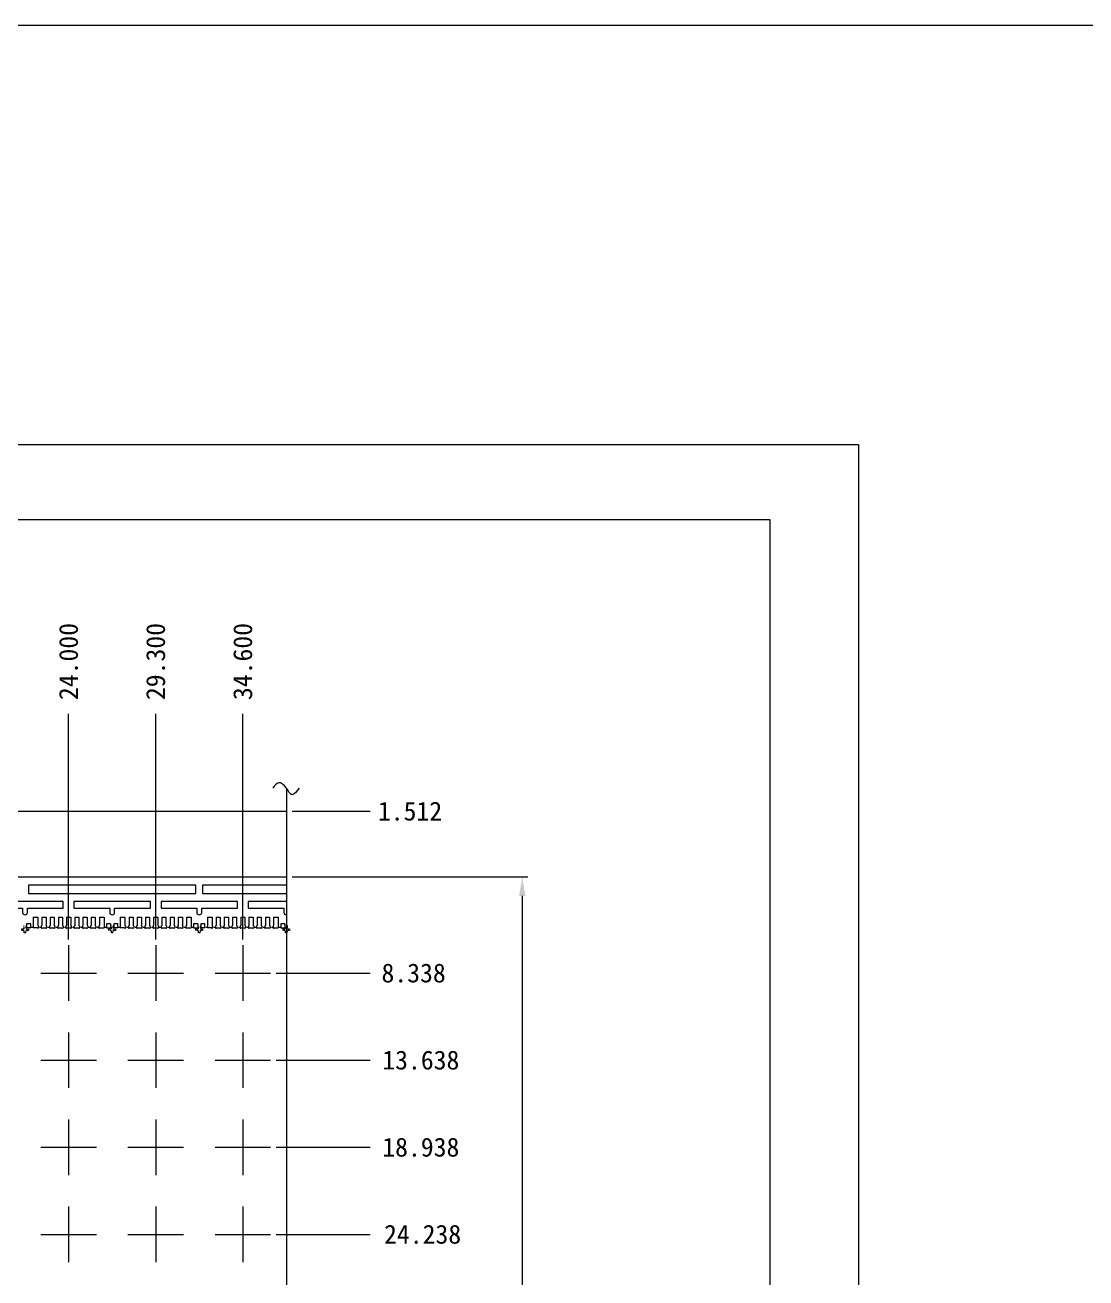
# Model space of a CAD drawing. Extents: x -6879 to 1236, y -1283 to -95.
# Drawn here: x -6734.7 to -6670.2, y -1095 to -1018.7 of the extents above; entities that cross this region are included whole.
import ezdxf

# ---------------------------------------------------------------- set-up
doc = ezdxf.new("R2010")
doc.units = 0
doc.header["$LTSCALE"] = 5
doc.header["$MEASUREMENT"] = 0
for name, pattern in [('0', [0]), ('CENTER', [2, 1.25, -0.25, 0.25, -0.25]), ('HIDDEN', [0.375, 0.25, -0.125])]:
    doc.linetypes.add(name, pattern=pattern)
for name, color, linetype in [('1', 7, 'CONTINUOUS'), ('1D', 4, 'CONTINUOUS'), ('\\M+5B1EA\\M+5D7A2', 4, '0'), ('\\M+5CDBC\\M+5B2E31\\M+5CAB5\\M+5CCE5', 7, 'CONTINUOUS')]:
    doc.layers.add(name, color=color, linetype=linetype)
doc.layers.add('center', color=1, linetype='CONTINUOUS', lineweight=18)
doc.styles.add('\\M+5CBCE\\M+5CCE5', font='SimSun.ttf')

msp = doc.modelspace()

# ---------------------------------------------------------------- linework, layer by layer
at = {"layer": '1', "lineweight": 5}
for p, q in [((-6734.6239, -1073.4185, -0.0291), (-6734.6239, -1073.6685, -0.0291)), ((-6734.2239, -1073.0135, -0.0291), (-6734.2239, -1073.6685, -0.0291)), ((-6729.9139, -1073.0135, -0.0291), (-6729.9139, -1073.6685, -0.0291)), ((-6729.5139, -1073.4185, -0.0291), (-6729.5139, -1073.6685, -0.0291)), ((-6729.3239, -1073.4185, -0.0291), (-6729.3239, -1073.6685, -0.0291)), ((-6728.9239, -1073.0135, -0.0291), (-6728.9239, -1073.6685, -0.0291)), ((-6724.6139, -1073.0135, -0.0291), (-6724.6139, -1073.6685, -0.0291)), ((-6724.2139, -1073.4185, -0.0291), (-6724.2139, -1073.6685, -0.0291)), ((-6724.0239, -1073.4185, -0.0291), (-6724.0239, -1073.6685, -0.0291)), ((-6723.6239, -1073.0135, -0.0291), (-6723.6239, -1073.6685, -0.0291)), ((-6719.3139, -1073.0135, -0.0291), (-6719.3139, -1073.6685, -0.0291)), ((-6718.9139, -1073.4185, -0.0291), (-6718.9139, -1073.6685, -0.0291)), ((-6734.3739, -1073.6685, -0.0291), (-6734.6239, -1073.6685, -0.0291)), ((-6733.9589, -1073.6685, -0.0291), (-6734.2239, -1073.6685, -0.0291)), ((-6733.9089, -1073.5635, -0.0291), (-6733.9439, -1073.5135, -0.0291)), ((-6733.9089, -1073.5635, -0.0291), (-6733.9089, -1073.6685, -0.0291)), ((-6733.7289, -1073.5635, -0.0291), (-6733.6939, -1073.5135, -0.0291)), ((-6733.7289, -1073.5635, -0.0291), (-6733.7289, -1073.6685, -0.0291)), ((-6733.6789, -1073.6685, -0.0291), (-6733.4589, -1073.6685, -0.0291)), ((-6733.4089, -1073.5635, -0.0291), (-6733.4439, -1073.5135, -0.0291)), ((-6733.4089, -1073.5635, -0.0291), (-6733.4089, -1073.6685, -0.0291)), ((-6733.2289, -1073.5635, -0.0291), (-6733.1939, -1073.5135, -0.0291)), ((-6733.2289, -1073.5635, -0.0291), (-6733.2289, -1073.6685, -0.0291)), ((-6733.1789, -1073.6685, -0.0291), (-6732.9589, -1073.6685, -0.0291)), ((-6732.9089, -1073.5635, -0.0291), (-6732.9439, -1073.5135, -0.0291)), ((-6732.9089, -1073.5635, -0.0291), (-6732.9089, -1073.6685, -0.0291)), ((-6732.7289, -1073.5635, -0.0291), (-6732.6939, -1073.5135, -0.0291)), ((-6732.7289, -1073.5635, -0.0291), (-6732.7289, -1073.6685, -0.0291)), ((-6732.6789, -1073.6685, -0.0291), (-6732.4589, -1073.6685, -0.0291)), ((-6732.4089, -1073.5635, -0.0291), (-6732.4439, -1073.5135, -0.0291)), ((-6732.4089, -1073.5635, -0.0291), (-6732.4089, -1073.6685, -0.0291)), ((-6732.2289, -1073.5635, -0.0291), (-6732.1939, -1073.5135, -0.0291)), ((-6732.2289, -1073.5635, -0.0291), (-6732.2289, -1073.6685, -0.0291)), ((-6732.1789, -1073.6685, -0.0291), (-6731.9589, -1073.6685, -0.0291)), ((-6731.9089, -1073.5635, -0.0291), (-6731.9439, -1073.5135, -0.0291)), ((-6731.9089, -1073.5635, -0.0291), (-6731.9089, -1073.6685, -0.0291)), ((-6731.7289, -1073.5635, -0.0291), (-6731.6939, -1073.5135, -0.0291)), ((-6731.7289, -1073.5635, -0.0291), (-6731.7289, -1073.6685, -0.0291)), ((-6731.6789, -1073.6685, -0.0291), (-6731.4589, -1073.6685, -0.0291)), ((-6731.4089, -1073.5635, -0.0291), (-6731.4439, -1073.5135, -0.0291)), ((-6731.4089, -1073.5635, -0.0291), (-6731.4089, -1073.6685, -0.0291)), ((-6731.2289, -1073.5635, -0.0291), (-6731.1939, -1073.5135, -0.0291)), ((-6731.2289, -1073.5635, -0.0291), (-6731.2289, -1073.6685, -0.0291)), ((-6731.1789, -1073.6685, -0.0291), (-6730.9589, -1073.6685, -0.0291)), ((-6730.9089, -1073.5635, -0.0291), (-6730.9439, -1073.5135, -0.0291)), ((-6730.9089, -1073.5635, -0.0291), (-6730.9089, -1073.6685, -0.0291)), ((-6730.7289, -1073.5635, -0.0291), (-6730.6939, -1073.5135, -0.0291)), ((-6730.7289, -1073.5635, -0.0291), (-6730.7289, -1073.6685, -0.0291)), ((-6730.6789, -1073.6685, -0.0291), (-6730.4589, -1073.6685, -0.0291)), ((-6730.4089, -1073.5635, -0.0291), (-6730.4439, -1073.5135, -0.0291)), ((-6730.4089, -1073.5635, -0.0291), (-6730.4089, -1073.6685, -0.0291)), ((-6730.2289, -1073.5635, -0.0291), (-6730.1939, -1073.5135, -0.0291)), ((-6730.2289, -1073.5635, -0.0291), (-6730.2289, -1073.6685, -0.0291)), ((-6730.1789, -1073.6685, -0.0291), (-6729.9139, -1073.6685, -0.0291)), ((-6729.7639, -1073.6685, -0.0291), (-6729.5139, -1073.6685, -0.0291)), ((-6729.0739, -1073.6685, -0.0291), (-6729.3239, -1073.6685, -0.0291)), ((-6728.6589, -1073.6685, -0.0291), (-6728.9239, -1073.6685, -0.0291)), ((-6728.6089, -1073.5635, -0.0291), (-6728.6439, -1073.5135, -0.0291)), ((-6728.6089, -1073.5635, -0.0291), (-6728.6089, -1073.6685, -0.0291)), ((-6728.4289, -1073.5635, -0.0291), (-6728.3939, -1073.5135, -0.0291)), ((-6728.4289, -1073.5635, -0.0291), (-6728.4289, -1073.6685, -0.0291)), ((-6728.3789, -1073.6685, -0.0291), (-6728.1589, -1073.6685, -0.0291)), ((-6728.1089, -1073.5635, -0.0291), (-6728.1439, -1073.5135, -0.0291)), ((-6728.1089, -1073.5635, -0.0291), (-6728.1089, -1073.6685, -0.0291)), ((-6727.9289, -1073.5635, -0.0291), (-6727.8939, -1073.5135, -0.0291)), ((-6727.9289, -1073.5635, -0.0291), (-6727.9289, -1073.6685, -0.0291)), ((-6727.8789, -1073.6685, -0.0291), (-6727.6589, -1073.6685, -0.0291)), ((-6727.6089, -1073.5635, -0.0291), (-6727.6439, -1073.5135, -0.0291)), ((-6727.6089, -1073.5635, -0.0291), (-6727.6089, -1073.6685, -0.0291)), ((-6727.4289, -1073.5635, -0.0291), (-6727.3939, -1073.5135, -0.0291)), ((-6727.4289, -1073.5635, -0.0291), (-6727.4289, -1073.6685, -0.0291)), ((-6727.3789, -1073.6685, -0.0291), (-6727.1589, -1073.6685, -0.0291)), ((-6727.1089, -1073.5635, -0.0291), (-6727.1439, -1073.5135, -0.0291)), ((-6727.1089, -1073.5635, -0.0291), (-6727.1089, -1073.6685, -0.0291)), ((-6726.9289, -1073.5635, -0.0291), (-6726.8939, -1073.5135, -0.0291)), ((-6726.9289, -1073.5635, -0.0291), (-6726.9289, -1073.6685, -0.0291)), ((-6726.8789, -1073.6685, -0.0291), (-6726.6589, -1073.6685, -0.0291)), ((-6726.6089, -1073.5635, -0.0291), (-6726.6439, -1073.5135, -0.0291)), ((-6726.6089, -1073.5635, -0.0291), (-6726.6089, -1073.6685, -0.0291)), ((-6726.4289, -1073.5635, -0.0291), (-6726.3939, -1073.5135, -0.0291)), ((-6726.4289, -1073.5635, -0.0291), (-6726.4289, -1073.6685, -0.0291)), ((-6726.3789, -1073.6685, -0.0291), (-6726.1589, -1073.6685, -0.0291)), ((-6726.1089, -1073.5635, -0.0291), (-6726.1439, -1073.5135, -0.0291)), ((-6726.1089, -1073.5635, -0.0291), (-6726.1089, -1073.6685, -0.0291)), ((-6725.9289, -1073.5635, -0.0291), (-6725.8939, -1073.5135, -0.0291)), ((-6725.9289, -1073.5635, -0.0291), (-6725.9289, -1073.6685, -0.0291)), ((-6725.8789, -1073.6685, -0.0291), (-6725.6589, -1073.6685, -0.0291)), ((-6725.6089, -1073.5635, -0.0291), (-6725.6439, -1073.5135, -0.0291)), ((-6725.6089, -1073.5635, -0.0291), (-6725.6089, -1073.6685, -0.0291)), ((-6725.4289, -1073.5635, -0.0291), (-6725.3939, -1073.5135, -0.0291)), ((-6725.4289, -1073.5635, -0.0291), (-6725.4289, -1073.6685, -0.0291)), ((-6725.3789, -1073.6685, -0.0291), (-6725.1589, -1073.6685, -0.0291)), ((-6725.1089, -1073.5635, -0.0291), (-6725.1439, -1073.5135, -0.0291)), ((-6725.1089, -1073.5635, -0.0291), (-6725.1089, -1073.6685, -0.0291)), ((-6724.9289, -1073.5635, -0.0291), (-6724.8939, -1073.5135, -0.0291)), ((-6724.9289, -1073.5635, -0.0291), (-6724.9289, -1073.6685, -0.0291)), ((-6724.8789, -1073.6685, -0.0291), (-6724.6139, -1073.6685, -0.0291)), ((-6724.4639, -1073.6685, -0.0291), (-6724.2139, -1073.6685, -0.0291)), ((-6723.7739, -1073.6685, -0.0291), (-6724.0239, -1073.6685, -0.0291)), ((-6723.3589, -1073.6685, -0.0291), (-6723.6239, -1073.6685, -0.0291)), ((-6723.3089, -1073.5635, -0.0291), (-6723.3439, -1073.5135, -0.0291)), ((-6723.3089, -1073.5635, -0.0291), (-6723.3089, -1073.6685, -0.0291)), ((-6723.1289, -1073.5635, -0.0291), (-6723.0939, -1073.5135, -0.0291)), ((-6723.1289, -1073.5635, -0.0291), (-6723.1289, -1073.6685, -0.0291)), ((-6723.0789, -1073.6685, -0.0291), (-6722.8589, -1073.6685, -0.0291)), ((-6722.8089, -1073.5635, -0.0291), (-6722.8439, -1073.5135, -0.0291)), ((-6722.8089, -1073.5635, -0.0291), (-6722.8089, -1073.6685, -0.0291)), ((-6722.6289, -1073.5635, -0.0291), (-6722.5939, -1073.5135, -0.0291)), ((-6722.6289, -1073.5635, -0.0291), (-6722.6289, -1073.6685, -0.0291)), ((-6722.5789, -1073.6685, -0.0291), (-6722.3589, -1073.6685, -0.0291)), ((-6722.3089, -1073.5635, -0.0291), (-6722.3439, -1073.5135, -0.0291)), ((-6722.3089, -1073.5635, -0.0291), (-6722.3089, -1073.6685, -0.0291)), ((-6722.1289, -1073.5635, -0.0291), (-6722.0939, -1073.5135, -0.0291)), ((-6722.1289, -1073.5635, -0.0291), (-6722.1289, -1073.6685, -0.0291)), ((-6722.0789, -1073.6685, -0.0291), (-6721.8589, -1073.6685, -0.0291)), ((-6721.8089, -1073.5635, -0.0291), (-6721.8439, -1073.5135, -0.0291)), ((-6721.8089, -1073.5635, -0.0291), (-6721.8089, -1073.6685, -0.0291)), ((-6721.6289, -1073.5635, -0.0291), (-6721.5939, -1073.5135, -0.0291)), ((-6721.6289, -1073.5635, -0.0291), (-6721.6289, -1073.6685, -0.0291)), ((-6721.5789, -1073.6685, -0.0291), (-6721.3589, -1073.6685, -0.0291)), ((-6721.3089, -1073.5635, -0.0291), (-6721.3439, -1073.5135, -0.0291)), ((-6721.3089, -1073.5635, -0.0291), (-6721.3089, -1073.6685, -0.0291)), ((-6721.1289, -1073.5635, -0.0291), (-6721.0939, -1073.5135, -0.0291)), ((-6721.1289, -1073.5635, -0.0291), (-6721.1289, -1073.6685, -0.0291)), ((-6721.0789, -1073.6685, -0.0291), (-6720.8589, -1073.6685, -0.0291)), ((-6720.8089, -1073.5635, -0.0291), (-6720.8439, -1073.5135, -0.0291)), ((-6720.8089, -1073.5635, -0.0291), (-6720.8089, -1073.6685, -0.0291)), ((-6720.6289, -1073.5635, -0.0291), (-6720.5939, -1073.5135, -0.0291)), ((-6720.6289, -1073.5635, -0.0291), (-6720.6289, -1073.6685, -0.0291)), ((-6720.5789, -1073.6685, -0.0291), (-6720.3589, -1073.6685, -0.0291)), ((-6720.3089, -1073.5635, -0.0291), (-6720.3439, -1073.5135, -0.0291)), ((-6720.3089, -1073.5635, -0.0291), (-6720.3089, -1073.6685, -0.0291)), ((-6720.1289, -1073.5635, -0.0291), (-6720.0939, -1073.5135, -0.0291)), ((-6720.1289, -1073.5635, -0.0291), (-6720.1289, -1073.6685, -0.0291)), ((-6720.0789, -1073.6685, -0.0291), (-6719.8589, -1073.6685, -0.0291)), ((-6719.8089, -1073.5635, -0.0291), (-6719.8439, -1073.5135, -0.0291)), ((-6719.8089, -1073.5635, -0.0291), (-6719.8089, -1073.6685, -0.0291)), ((-6719.6289, -1073.5635, -0.0291), (-6719.5939, -1073.5135, -0.0291)), ((-6719.6289, -1073.5635, -0.0291), (-6719.6289, -1073.6685, -0.0291)), ((-6719.5789, -1073.6685, -0.0291), (-6719.3139, -1073.6685, -0.0291)), ((-6719.1639, -1073.6685, -0.0291), (-6718.9139, -1073.6685, -0.0291))]:
    msp.add_line(p, q, dxfattribs=at)
at = {"layer": '1', "color": 7, "lineweight": 5}
for p, q in [((-6734.2239, -1073.0135, -0.0291), (-6733.9439, -1073.0135, -0.0291)), ((-6733.9439, -1073.0135, -0.0291), (-6733.9439, -1073.5135, -0.0291)), ((-6733.6939, -1073.0135, -0.0291), (-6733.4439, -1073.0135, -0.0291)), ((-6733.6939, -1073.0135, -0.0291), (-6733.6939, -1073.5135, -0.0291)), ((-6733.4439, -1073.0135, -0.0291), (-6733.4439, -1073.5135, -0.0291)), ((-6733.1939, -1073.0135, -0.0291), (-6732.9439, -1073.0135, -0.0291)), ((-6733.1939, -1073.0135, -0.0291), (-6733.1939, -1073.5135, -0.0291)), ((-6732.9439, -1073.0135, -0.0291), (-6732.9439, -1073.5135, -0.0291)), ((-6732.6939, -1073.0135, -0.0291), (-6732.4439, -1073.0135, -0.0291)), ((-6732.6939, -1073.0135, -0.0291), (-6732.6939, -1073.5135, -0.0291)), ((-6732.4439, -1073.0135, -0.0291), (-6732.4439, -1073.5135, -0.0291)), ((-6732.1939, -1073.0135, -0.0291), (-6731.9439, -1073.0135, -0.0291)), ((-6732.1939, -1073.0135, -0.0291), (-6732.1939, -1073.5135, -0.0291)), ((-6731.9439, -1073.0135, -0.0291), (-6731.9439, -1073.5135, -0.0291)), ((-6731.6939, -1073.0135, -0.0291), (-6731.4439, -1073.0135, -0.0291)), ((-6731.6939, -1073.0135, -0.0291), (-6731.6939, -1073.5135, -0.0291)), ((-6731.4439, -1073.0135, -0.0291), (-6731.4439, -1073.5135, -0.0291)), ((-6731.1939, -1073.0135, -0.0291), (-6730.9439, -1073.0135, -0.0291)), ((-6731.1939, -1073.0135, -0.0291), (-6731.1939, -1073.5135, -0.0291)), ((-6730.9439, -1073.0135, -0.0291), (-6730.9439, -1073.5135, -0.0291)), ((-6730.6939, -1073.0135, -0.0291), (-6730.4439, -1073.0135, -0.0291)), ((-6730.6939, -1073.0135, -0.0291), (-6730.6939, -1073.5135, -0.0291)), ((-6730.4439, -1073.0135, -0.0291), (-6730.4439, -1073.5135, -0.0291)), ((-6730.1939, -1073.0135, -0.0291), (-6729.9139, -1073.0135, -0.0291)), ((-6730.1939, -1073.0135, -0.0291), (-6730.1939, -1073.5135, -0.0291)), ((-6728.9239, -1073.0135, -0.0291), (-6728.6439, -1073.0135, -0.0291)), ((-6728.6439, -1073.0135, -0.0291), (-6728.6439, -1073.5135, -0.0291)), ((-6728.3939, -1073.0135, -0.0291), (-6728.1439, -1073.0135, -0.0291)), ((-6728.3939, -1073.0135, -0.0291), (-6728.3939, -1073.5135, -0.0291)), ((-6728.1439, -1073.0135, -0.0291), (-6728.1439, -1073.5135, -0.0291)), ((-6727.8939, -1073.0135, -0.0291), (-6727.6439, -1073.0135, -0.0291)), ((-6727.8939, -1073.0135, -0.0291), (-6727.8939, -1073.5135, -0.0291)), ((-6727.6439, -1073.0135, -0.0291), (-6727.6439, -1073.5135, -0.0291)), ((-6727.3939, -1073.0135, -0.0291), (-6727.1439, -1073.0135, -0.0291)), ((-6727.3939, -1073.0135, -0.0291), (-6727.3939, -1073.5135, -0.0291)), ((-6727.1439, -1073.0135, -0.0291), (-6727.1439, -1073.5135, -0.0291)), ((-6726.8939, -1073.0135, -0.0291), (-6726.6439, -1073.0135, -0.0291)), ((-6726.8939, -1073.0135, -0.0291), (-6726.8939, -1073.5135, -0.0291)), ((-6726.6439, -1073.0135, -0.0291), (-6726.6439, -1073.5135, -0.0291)), ((-6726.3939, -1073.0135, -0.0291), (-6726.1439, -1073.0135, -0.0291)), ((-6726.3939, -1073.0135, -0.0291), (-6726.3939, -1073.5135, -0.0291)), ((-6726.1439, -1073.0135, -0.0291), (-6726.1439, -1073.5135, -0.0291)), ((-6725.8939, -1073.0135, -0.0291), (-6725.6439, -1073.0135, -0.0291)), ((-6725.8939, -1073.0135, -0.0291), (-6725.8939, -1073.5135, -0.0291)), ((-6725.6439, -1073.0135, -0.0291), (-6725.6439, -1073.5135, -0.0291)), ((-6725.3939, -1073.0135, -0.0291), (-6725.1439, -1073.0135, -0.0291)), ((-6725.3939, -1073.0135, -0.0291), (-6725.3939, -1073.5135, -0.0291)), ((-6725.1439, -1073.0135, -0.0291), (-6725.1439, -1073.5135, -0.0291)), ((-6724.8939, -1073.0135, -0.0291), (-6724.6139, -1073.0135, -0.0291)), ((-6724.8939, -1073.0135, -0.0291), (-6724.8939, -1073.5135, -0.0291)), ((-6723.6239, -1073.0135, -0.0291), (-6723.3439, -1073.0135, -0.0291)), ((-6723.3439, -1073.0135, -0.0291), (-6723.3439, -1073.5135, -0.0291)), ((-6723.0939, -1073.0135, -0.0291), (-6722.8439, -1073.0135, -0.0291)), ((-6723.0939, -1073.0135, -0.0291), (-6723.0939, -1073.5135, -0.0291)), ((-6722.8439, -1073.0135, -0.0291), (-6722.8439, -1073.5135, -0.0291)), ((-6722.5939, -1073.0135, -0.0291), (-6722.3439, -1073.0135, -0.0291)), ((-6722.5939, -1073.0135, -0.0291), (-6722.5939, -1073.5135, -0.0291)), ((-6722.3439, -1073.0135, -0.0291), (-6722.3439, -1073.5135, -0.0291)), ((-6722.0939, -1073.0135, -0.0291), (-6721.8439, -1073.0135, -0.0291)), ((-6722.0939, -1073.0135, -0.0291), (-6722.0939, -1073.5135, -0.0291)), ((-6721.8439, -1073.0135, -0.0291), (-6721.8439, -1073.5135, -0.0291)), ((-6721.5939, -1073.0135, -0.0291), (-6721.3439, -1073.0135, -0.0291)), ((-6721.5939, -1073.0135, -0.0291), (-6721.5939, -1073.5135, -0.0291)), ((-6721.3439, -1073.0135, -0.0291), (-6721.3439, -1073.5135, -0.0291)), ((-6721.0939, -1073.0135, -0.0291), (-6720.8439, -1073.0135, -0.0291)), ((-6721.0939, -1073.0135, -0.0291), (-6721.0939, -1073.5135, -0.0291)), ((-6720.8439, -1073.0135, -0.0291), (-6720.8439, -1073.5135, -0.0291)), ((-6720.5939, -1073.0135, -0.0291), (-6720.3439, -1073.0135, -0.0291)), ((-6720.5939, -1073.0135, -0.0291), (-6720.5939, -1073.5135, -0.0291)), ((-6720.3439, -1073.0135, -0.0291), (-6720.3439, -1073.5135, -0.0291)), ((-6720.0939, -1073.0135, -0.0291), (-6719.8439, -1073.0135, -0.0291)), ((-6720.0939, -1073.0135, -0.0291), (-6720.0939, -1073.5135, -0.0291)), ((-6719.8439, -1073.0135, -0.0291), (-6719.8439, -1073.5135, -0.0291)), ((-6719.5939, -1073.0135, -0.0291), (-6719.3139, -1073.0135, -0.0291)), ((-6719.5939, -1073.0135, -0.0291), (-6719.5939, -1073.5135, -0.0291))]:
    msp.add_line(p, q, dxfattribs=at)
at = {"layer": '1', "lineweight": 5, "elevation": -0.0291}
for points in [[(-6879.1624, -1018.7235), (-6442.9639, -1018.7235), (-6442.9639, -1283.464), (-6879.1624, -1283.464)], [(-6734.5189, -1071.5635), (-6724.3189, -1071.5635), (-6724.3189, -1071.0635), (-6734.5189, -1071.0635)]]:
    msp.add_lwpolyline(points, close=True, dxfattribs=at)
at = {"layer": '1', "color": 1, "lineweight": 5, "elevation": -0.0291}
msp.add_lwpolyline([(-6718.8189, -1144.5635), (-6794.3189, -1144.5635), (-6795.3189, -1143.5635), (-6795.3189, -1133.0635), (-6794.7189, -1133.0635, 0.4142136), (-6794.3189, -1132.6635), (-6794.3189, -1113.4635, 0.4142136), (-6794.7189, -1113.0635), (-6795.3189, -1113.0635), (-6795.3189, -1098.0635), (-6794.7189, -1098.0635, 0.4142136), (-6794.3189, -1097.6635), (-6794.3189, -1078.4635, 0.4142136), (-6794.7189, -1078.0635), (-6795.3189, -1078.0635), (-6795.3189, -1067.5635), (-6794.3189, -1066.5635), (-6718.8189, -1066.5635)], format="xyb", dxfattribs=at)
at = {"layer": '1', "lineweight": 5, "elevation": -0.0291}
for points in [[(-6718.8189, -1071.0635), (-6723.9189, -1071.0635), (-6723.9189, -1071.5635), (-6718.8189, -1071.5635)], [(-6734.3739, -1073.6685), (-6734.3739, -1073.4185), (-6734.6239, -1073.4185)], [(-6729.5139, -1073.4185), (-6729.7639, -1073.4185), (-6729.7639, -1073.6685)], [(-6729.0739, -1073.6685), (-6729.0739, -1073.4185), (-6729.3239, -1073.4185)], [(-6724.2139, -1073.4185), (-6724.4639, -1073.4185), (-6724.4639, -1073.6685)], [(-6723.7739, -1073.6685), (-6723.7739, -1073.4185), (-6724.0239, -1073.4185)], [(-6718.9139, -1073.4185), (-6719.1639, -1073.4185), (-6719.1639, -1073.6685)]]:
    msp.add_lwpolyline(points, dxfattribs=at)
for points in [[(-6734.8689, -1072.7185, 1), (-6734.5689, -1072.7185), (-6734.5689, -1072.4635), (-6732.3939, -1072.4635), (-6732.3939, -1072.0635), (-6737.0439, -1072.0635), (-6737.0439, -1072.4635), (-6734.8689, -1072.4635)], [(-6729.5689, -1072.7185, 1), (-6729.2689, -1072.7185), (-6729.2689, -1072.4635), (-6727.0939, -1072.4635), (-6727.0939, -1072.0635), (-6731.7439, -1072.0635), (-6731.7439, -1072.4635), (-6729.5689, -1072.4635)], [(-6724.2689, -1072.7185, 1), (-6723.9689, -1072.7185), (-6723.9689, -1072.4635), (-6721.7939, -1072.4635), (-6721.7939, -1072.0635), (-6726.4439, -1072.0635), (-6726.4439, -1072.4635), (-6724.2689, -1072.4635)]]:
    msp.add_lwpolyline(points, format="xyb", close=True, dxfattribs=at)
msp.add_lwpolyline([(-6718.8189, -1072.0635), (-6721.1439, -1072.0635), (-6721.1439, -1072.4635), (-6718.9689, -1072.4635), (-6718.9689, -1072.7185, 0.4142136), (-6718.8189, -1072.8685, 0.4142136)], format="xyb", dxfattribs=at)
at = {"layer": '1', "lineweight": 5}
for centre in [(-6733.9339, -1073.6685, -0.0291), (-6733.7039, -1073.6685, -0.0291), (-6733.4339, -1073.6685, -0.0291), (-6733.2039, -1073.6685, -0.0291), (-6732.9339, -1073.6685, -0.0291), (-6732.7039, -1073.6685, -0.0291), (-6732.4339, -1073.6685, -0.0291), (-6732.2039, -1073.6685, -0.0291), (-6731.9339, -1073.6685, -0.0291), (-6731.7039, -1073.6685, -0.0291), (-6731.4339, -1073.6685, -0.0291), (-6731.2039, -1073.6685, -0.0291), (-6730.9339, -1073.6685, -0.0291), (-6730.7039, -1073.6685, -0.0291), (-6730.4339, -1073.6685, -0.0291), (-6730.2039, -1073.6685, -0.0291), (-6728.6339, -1073.6685, -0.0291), (-6728.4039, -1073.6685, -0.0291), (-6728.1339, -1073.6685, -0.0291), (-6727.9039, -1073.6685, -0.0291), (-6727.6339, -1073.6685, -0.0291), (-6727.4039, -1073.6685, -0.0291), (-6727.1339, -1073.6685, -0.0291), (-6726.9039, -1073.6685, -0.0291), (-6726.6339, -1073.6685, -0.0291), (-6726.4039, -1073.6685, -0.0291), (-6726.1339, -1073.6685, -0.0291), (-6725.9039, -1073.6685, -0.0291), (-6725.6339, -1073.6685, -0.0291), (-6725.4039, -1073.6685, -0.0291), (-6725.1339, -1073.6685, -0.0291), (-6724.9039, -1073.6685, -0.0291), (-6723.3339, -1073.6685, -0.0291), (-6723.1039, -1073.6685, -0.0291), (-6722.8339, -1073.6685, -0.0291), (-6722.6039, -1073.6685, -0.0291), (-6722.3339, -1073.6685, -0.0291), (-6722.1039, -1073.6685, -0.0291), (-6721.8339, -1073.6685, -0.0291), (-6721.6039, -1073.6685, -0.0291), (-6721.3339, -1073.6685, -0.0291), (-6721.1039, -1073.6685, -0.0291), (-6720.8339, -1073.6685, -0.0291), (-6720.6039, -1073.6685, -0.0291), (-6720.3339, -1073.6685, -0.0291), (-6720.1039, -1073.6685, -0.0291), (-6719.8339, -1073.6685, -0.0291), (-6719.6039, -1073.6685, -0.0291)]:
    msp.add_arc(centre, 0.025, 180, 0, dxfattribs=at)
at = {"layer": '1D', "color": 6, "lineweight": 5}
msp.add_line((-6718.8189, -1065.1563, -0.0291), (-6718.8189, -1146.4043, -0.0291), dxfattribs=at)
at = {"layer": '1D', "linetype": 'HIDDEN', "lineweight": 5, "ltscale": 0.02}
for p, q in [((-6734.2239, -1073.6435, -0.0291), (-6734.3739, -1073.6435, -0.0291)), ((-6733.7289, -1073.6435, -0.0291), (-6733.9089, -1073.6435, -0.0291)), ((-6733.2289, -1073.6435, -0.0291), (-6733.4089, -1073.6435, -0.0291)), ((-6732.7289, -1073.6435, -0.0291), (-6732.9089, -1073.6435, -0.0291)), ((-6732.2289, -1073.6435, -0.0291), (-6732.4089, -1073.6435, -0.0291)), ((-6731.7289, -1073.6435, -0.0291), (-6731.9089, -1073.6435, -0.0291)), ((-6731.2289, -1073.6435, -0.0291), (-6731.4089, -1073.6435, -0.0291)), ((-6730.7289, -1073.6435, -0.0291), (-6730.9089, -1073.6435, -0.0291)), ((-6730.2289, -1073.6435, -0.0291), (-6730.4089, -1073.6435, -0.0291)), ((-6729.7639, -1073.6435, -0.0291), (-6729.9139, -1073.6435, -0.0291)), ((-6728.9239, -1073.6435, -0.0291), (-6729.0739, -1073.6435, -0.0291)), ((-6728.4289, -1073.6435, -0.0291), (-6728.6089, -1073.6435, -0.0291)), ((-6727.9289, -1073.6435, -0.0291), (-6728.1089, -1073.6435, -0.0291)), ((-6727.4289, -1073.6435, -0.0291), (-6727.6089, -1073.6435, -0.0291)), ((-6726.9289, -1073.6435, -0.0291), (-6727.1089, -1073.6435, -0.0291)), ((-6726.4289, -1073.6435, -0.0291), (-6726.6089, -1073.6435, -0.0291)), ((-6725.9289, -1073.6435, -0.0291), (-6726.1089, -1073.6435, -0.0291)), ((-6725.4289, -1073.6435, -0.0291), (-6725.6089, -1073.6435, -0.0291)), ((-6724.9289, -1073.6435, -0.0291), (-6725.1089, -1073.6435, -0.0291)), ((-6724.4639, -1073.6435, -0.0291), (-6724.6139, -1073.6435, -0.0291)), ((-6723.6239, -1073.6435, -0.0291), (-6723.7739, -1073.6435, -0.0291)), ((-6723.1289, -1073.6435, -0.0291), (-6723.3089, -1073.6435, -0.0291)), ((-6722.6289, -1073.6435, -0.0291), (-6722.8089, -1073.6435, -0.0291)), ((-6722.1289, -1073.6435, -0.0291), (-6722.3089, -1073.6435, -0.0291)), ((-6721.6289, -1073.6435, -0.0291), (-6721.8089, -1073.6435, -0.0291)), ((-6721.1289, -1073.6435, -0.0291), (-6721.3089, -1073.6435, -0.0291)), ((-6720.6289, -1073.6435, -0.0291), (-6720.8089, -1073.6435, -0.0291)), ((-6720.1289, -1073.6435, -0.0291), (-6720.3089, -1073.6435, -0.0291)), ((-6719.6289, -1073.6435, -0.0291), (-6719.8089, -1073.6435, -0.0291)), ((-6719.1639, -1073.6435, -0.0291), (-6719.3139, -1073.6435, -0.0291))]:
    msp.add_line(p, q, dxfattribs=at)
at = {"layer": '1D', "color": 1, "lineweight": 5, "elevation": -0.0291}
msp.add_lwpolyline([(-6718.8189, -1140.5635), (-6790.8189, -1140.5635), (-6790.8189, -1070.5635), (-6718.8189, -1070.5635)], dxfattribs=at)
at = {"layer": '1D', "linetype": 'HIDDEN', "lineweight": 5, "ltscale": 0.02, "elevation": -0.0291}
for points in [[(-6734.6239, -1073.5635), (-6734.6689, -1073.5635), (-6734.6689, -1073.7135), (-6734.5189, -1073.7135), (-6734.5189, -1073.8135), (-6734.6689, -1073.8135), (-6734.6689, -1073.9635), (-6734.7689, -1073.9635), (-6734.7689, -1073.8135), (-6734.9189, -1073.8135), (-6734.9189, -1073.7135), (-6734.7689, -1073.7135), (-6734.7689, -1073.5635), (-6734.8139, -1073.5635)], [(-6729.3239, -1073.5635), (-6729.3689, -1073.5635), (-6729.3689, -1073.7135), (-6729.2189, -1073.7135), (-6729.2189, -1073.8135), (-6729.3689, -1073.8135), (-6729.3689, -1073.9635), (-6729.4689, -1073.9635), (-6729.4689, -1073.8135), (-6729.6189, -1073.8135), (-6729.6189, -1073.7135), (-6729.4689, -1073.7135), (-6729.4689, -1073.5635), (-6729.5139, -1073.5635)], [(-6724.0239, -1073.5635), (-6724.0689, -1073.5635), (-6724.0689, -1073.7135), (-6723.9189, -1073.7135), (-6723.9189, -1073.8135), (-6724.0689, -1073.8135), (-6724.0689, -1073.9635), (-6724.1689, -1073.9635), (-6724.1689, -1073.8135), (-6724.3189, -1073.8135), (-6724.3189, -1073.7135), (-6724.1689, -1073.7135), (-6724.1689, -1073.5635), (-6724.2139, -1073.5635)], [(-6718.7239, -1073.5635), (-6718.7689, -1073.5635), (-6718.7689, -1073.7135), (-6718.6189, -1073.7135), (-6718.6189, -1073.8135), (-6718.7689, -1073.8135), (-6718.7689, -1073.9635), (-6718.8689, -1073.9635), (-6718.8689, -1073.8135), (-6719.0189, -1073.8135), (-6719.0189, -1073.7135), (-6718.8689, -1073.7135), (-6718.8689, -1073.5635), (-6718.9139, -1073.5635)]]:
    msp.add_lwpolyline(points, dxfattribs=at)
at = {"layer": '1D', "lineweight": 5}
msp.add_spline([(-6718.0404, -1065.1563, -0.0291), (-6718.4812, -1065.5558, -0.0291), (-6718.8189, -1065.1563, -0.0291), (-6719.2961, -1064.8337, -0.0291), (-6719.6434, -1065.1563, -0.0291)], degree=3, dxfattribs=at)
at = {"layer": '\\M+5B1EA\\M+5D7A2', "lineweight": 5}
for p, q in [((-6732.0689, -1074.3778, -0.0291), (-6732.0689, -1060.6461, -0.0291)), ((-6726.7689, -1074.3778, -0.0291), (-6726.7689, -1060.6461, -0.0291)), ((-6721.4689, -1074.3778, -0.0291), (-6721.4689, -1060.6461, -0.0291)), ((-6718.4739, -1066.5635, -0.0291), (-6713.7214, -1066.5635, -0.0291)), ((-6718.4739, -1070.5635, -0.0291), (-6704.1196, -1070.5635, -0.0291)), ((-6704.4646, -1071.7135, -0.0291), (-6704.4646, -1096.3356, -0.0291)), ((-6719.4332, -1076.4135, -0.0291), (-6713.7214, -1076.4135, -0.0291)), ((-6719.4332, -1081.7135, -0.0291), (-6713.7214, -1081.7135, -0.0291)), ((-6719.4332, -1087.0135, -0.0291), (-6713.7214, -1087.0135, -0.0291)), ((-6719.4332, -1092.3135, -0.0291), (-6713.7214, -1092.3135, -0.0291))]:
    msp.add_line(p, q, dxfattribs=at)
msp.add_solid([(-6704.6563, -1071.7135, -0.0291), (-6704.2729, -1071.7135, -0.0291), (-6704.4646, -1070.5635, -0.0291)], dxfattribs=at)
at = {"layer": '\\M+5CDBC\\M+5B2E31\\M+5CAB5\\M+5CCE5', "lineweight": 5, "elevation": 0.0034}
for points in [[(-6845.9748, -1044.2538), (-6684.011, -1044.2538), (-6684.011, -1269.1621), (-6845.9748, -1269.1621)], [(-6826.6189, -1048.8136), (-6689.4032, -1048.8136), (-6689.4032, -1264.6296), (-6826.6189, -1264.6296)]]:
    msp.add_lwpolyline(points, close=True, dxfattribs=at)
at = {"layer": 'center', "color": 1, "linetype": 'CENTER', "lineweight": 5}
for p, q in [((-6732.0689, -1074.7228, -0.0291), (-6732.0689, -1078.1042, -0.0291)), ((-6726.7689, -1074.7228, -0.0291), (-6726.7689, -1078.1042, -0.0291)), ((-6721.4689, -1074.7228, -0.0291), (-6721.4689, -1078.1042, -0.0291)), ((-6733.7597, -1076.4135, -0.0291), (-6730.3782, -1076.4135, -0.0291)), ((-6728.4597, -1076.4135, -0.0291), (-6725.0782, -1076.4135, -0.0291)), ((-6723.1597, -1076.4135, -0.0291), (-6719.7782, -1076.4135, -0.0291)), ((-6732.0689, -1080.0228, -0.0291), (-6732.0689, -1083.4042, -0.0291)), ((-6726.7689, -1080.0228, -0.0291), (-6726.7689, -1083.4042, -0.0291)), ((-6721.4689, -1080.0228, -0.0291), (-6721.4689, -1083.4042, -0.0291)), ((-6733.7597, -1081.7135, -0.0291), (-6730.3782, -1081.7135, -0.0291)), ((-6728.4597, -1081.7135, -0.0291), (-6725.0782, -1081.7135, -0.0291)), ((-6723.1597, -1081.7135, -0.0291), (-6719.7782, -1081.7135, -0.0291)), ((-6732.0689, -1085.3228, -0.0291), (-6732.0689, -1088.7042, -0.0291)), ((-6726.7689, -1085.3228, -0.0291), (-6726.7689, -1088.7042, -0.0291)), ((-6721.4689, -1085.3228, -0.0291), (-6721.4689, -1088.7042, -0.0291)), ((-6733.7597, -1087.0135, -0.0291), (-6730.3782, -1087.0135, -0.0291)), ((-6728.4597, -1087.0135, -0.0291), (-6725.0782, -1087.0135, -0.0291)), ((-6723.1597, -1087.0135, -0.0291), (-6719.7782, -1087.0135, -0.0291)), ((-6732.0689, -1090.6228, -0.0291), (-6732.0689, -1094.0042, -0.0291)), ((-6726.7689, -1090.6228, -0.0291), (-6726.7689, -1094.0042, -0.0291)), ((-6721.4689, -1090.6228, -0.0291), (-6721.4689, -1094.0042, -0.0291)), ((-6733.7597, -1092.3135, -0.0291), (-6730.3782, -1092.3135, -0.0291)), ((-6728.4597, -1092.3135, -0.0291), (-6725.0782, -1092.3135, -0.0291)), ((-6723.1597, -1092.3135, -0.0291), (-6719.7782, -1092.3135, -0.0291))]:
    msp.add_line(p, q, dxfattribs=at)

# ---------------------------------------------------------------- texts
at = {"layer": '\\M+5B1EA\\M+5D7A2', "lineweight": 5, "char_height": 1.15, "attachment_point": 5, "rotation": 90, "style": '\\M+5CBCE\\M+5CCE5'}
for s, insert in [('\\A1;24.000', (-6732.0689, -1057.4535, -0.0291)), ('\\A1;29.300', (-6726.7689, -1057.4535, -0.0291)), ('\\A1;34.600', (-6721.4689, -1057.4535, -0.0291))]:
    msp.add_mtext(s, dxfattribs=dict(at, insert=insert))
at = {"layer": '\\M+5B1EA\\M+5D7A2', "lineweight": 5, "char_height": 1.15, "attachment_point": 5, "style": '\\M+5CBCE\\M+5CCE5'}
for s, insert in [('\\A1;1.512', (-6711.2954, -1066.5635, -0.0291)), ('\\A1;8.338', (-6711.0764, -1076.4135, -0.0291)), ('\\A1;13.638', (-6710.6383, -1081.7135, -0.0291)), ('\\A1;18.938', (-6710.6383, -1087.0135, -0.0291)), ('\\A1;24.238', (-6710.5288, -1092.3135, -0.0291))]:
    msp.add_mtext(s, dxfattribs=dict(at, insert=insert))

doc.saveas('drawing.dxf')
